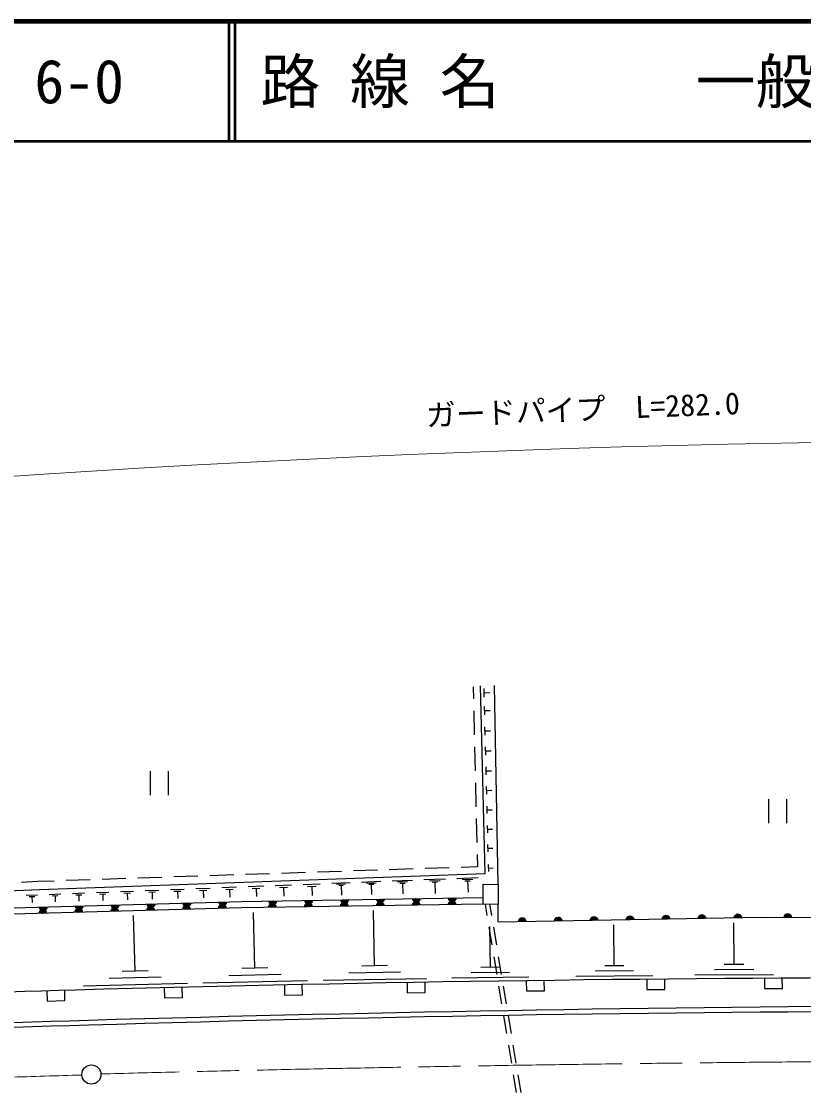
# Model space of a CAD drawing. Units: millimetres, scale not verified. Extents: x 40000 to 680000, y 20000 to 380000.
# Drawn here: x 160450 to 225735, y 290027 to 380000 of the extents above; entities that cross this region are included whole.
import ezdxf
from ezdxf.enums import TextEntityAlignment as Align

# ---------------------------------------------------------------- set-up
doc = ezdxf.new("R2010")
doc.units = ezdxf.units.MM
doc.header["$LTSCALE"] = 1000
doc.linetypes.add('CHAIN', pattern=[18.5, 12, -1.5, 3.5, -1.5])
for name, color, linetype, lineweight in [('M-BGD', 7, 'Continuous', 25), ('M-BMK', 2, 'CHAIN', 13), ('M-BMK-SRVR', 3, 'Continuous', 25), ('M-STR-HTXT', 7, 'Continuous', 13), ('M-STR-STRD', 7, 'Continuous', 25), ('M-TTL', 2, 'Continuous', 140), ('M-TTL-LINE', 7, 'Continuous', 50)]:
    doc.layers.add(name, color=color, linetype=linetype, lineweight=lineweight)
doc.layers.add('M-TTL-TXT', color=7, linetype='Continuous')
doc.styles.add('ＭＳ ゴシック', font='')
doc.styles.get('ＭＳ ゴシック').set_extended_font_data('MS Gothic')

msp = doc.modelspace()

# ---------------------------------------------------------------- linework, layer by layer
at = {"layer": 'M-BGD'}
for p, q in [((198154, 324427), (198179, 323401)), ((199082, 323567), (199063, 324280)), ((199072, 323923), (199548, 323935)), ((200253, 307915), (199948, 324517)), ((198202, 322401), (198250, 320401)), ((199120, 322074), (199101, 322786)), ((199111, 322430), (199586, 322442)), ((199163, 320388), (199145, 321083)), ((199154, 320736), (199617, 320748)), ((198273, 319402), (198320, 317402)), ((199205, 318721), (199188, 319398)), ((199197, 319059), (199648, 319071)), ((199247, 317071), (199231, 317730)), ((171192, 317376), (171192, 315376)), ((172692, 317376), (172692, 315376)), ((199239, 317401), (199678, 317412)), ((198344, 316402), (198391, 314403)), ((199289, 315439), (199273, 316080)), ((199281, 315760), (199709, 315770)), ((222819, 315019), (222819, 313019)), ((224319, 315019), (224319, 313019)), ((199330, 313824), (199314, 314448)), ((199322, 314136), (199738, 314146)), ((198415, 313403), (198462, 311404)), ((199371, 312226), (199356, 312833)), ((199363, 312529), (199768, 312539)), ((199411, 310644), (199396, 311234)), ((199404, 310939), (199797, 310949)), ((198486, 310404), (198510, 309377)), ((199454, 308977), (199439, 309567)), ((178164, 308697), (176165, 308630)), ((181162, 308797), (179163, 308730)), ((184161, 308897), (182162, 308830)), ((187159, 308998), (185160, 308931)), ((190157, 309098), (188158, 309031)), ((193155, 309198), (191157, 309131)), ((196154, 309298), (194155, 309232)), ((198510, 309377), (197153, 309332)), ((199446, 309272), (199840, 309282)), ((161815, 308150), (160451, 308082)), ((163172, 308195), (161815, 308150)), ((166171, 308296), (164172, 308229)), ((169169, 308396), (167170, 308329)), ((172167, 308496), (170168, 308429)), ((175166, 308596), (173167, 308530)), ((179381, 307735), (180669, 307785)), ((181630, 307823), (182994, 307877)), ((183954, 307915), (185397, 307972)), ((184322, 307737), (185044, 307765)), ((184683, 307751), (184713, 306981)), ((186355, 308010), (187880, 308070)), ((186740, 307923), (187503, 307953)), ((186935, 307829), (187316, 307844)), ((187125, 307836), (187157, 307023)), ((188837, 308107), (190445, 308171)), ((189243, 308016), (190047, 308048)), ((189448, 307917), (189851, 307933)), ((189649, 307925), (189683, 307067)), ((191401, 308209), (193097, 308275)), ((191829, 308112), (192677, 308146)), ((192046, 308008), (192470, 308024)), ((192258, 308016), (192293, 307112)), ((194051, 308313), (195836, 308384)), ((194502, 308212), (195395, 308247)), ((194730, 308101), (195176, 308119)), ((194953, 308110), (194991, 307158)), ((196788, 308411), (198574, 308481)), ((197239, 308309), (198132, 308344)), ((197467, 308199), (197913, 308217)), ((197690, 308208), (197728, 307255)), ((160839, 307003), (161777, 307040)), ((161078, 306888), (161547, 306906)), ((161313, 306897), (161333, 306397)), ((162759, 307079), (163731, 307117)), ((163007, 306959), (163493, 306978)), ((163250, 306969), (163270, 306450)), ((164713, 307156), (165719, 307196)), ((164970, 307032), (165473, 307052)), ((165221, 307042), (165242, 306505)), ((166701, 307235), (167743, 307276)), ((166967, 307106), (167488, 307126)), ((167227, 307116), (167249, 306560)), ((168724, 307314), (169803, 307357)), ((169000, 307181), (169539, 307202)), ((169269, 307192), (169292, 306617)), ((170784, 307396), (171899, 307439)), ((171068, 307258), (171626, 307280)), ((171347, 307269), (171370, 306674)), ((172879, 307478), (174032, 307524)), ((173173, 307336), (173749, 307359)), ((173461, 307347), (173486, 306733)), ((175012, 307562), (176202, 307609)), ((175316, 307415), (175911, 307439)), ((175613, 307427), (175638, 306792)), ((177182, 307648), (178411, 307696)), ((177496, 307496), (178110, 307520)), ((177803, 307508), (177829, 306853)), ((179710, 307576), (180354, 307601)), ((180032, 307588), (180059, 306902)), ((181978, 307655), (182660, 307682)), ((182319, 307668), (182348, 306941)), ((199335, 305321), (199182, 306251)), ((199714, 305318), (199561, 306248)), ((169925, 300671), (169806, 305302)), ((179927, 300917), (179825, 305572)), ((189931, 301108), (189846, 305719)), ((199743, 302854), (199499, 304334)), ((199592, 300975), (199554, 304403)), ((200122, 302852), (199877, 304332)), ((209943, 301107), (209905, 304535)), ((219946, 301215), (219921, 304709)), ((200151, 300387), (199906, 301867)), ((200530, 300385), (200285, 301865)), ((171010, 300699), (168840, 300643)), ((181018, 300941), (178836, 300892)), ((192103, 300571), (187780, 300492)), ((191012, 301128), (188850, 301088)), ((201203, 300564), (197989, 300528)), ((200395, 300983), (198788, 300966)), ((211554, 300696), (208340, 300660)), ((210746, 301116), (209139, 301098)), ((221587, 300790), (218312, 300766)), ((220765, 301221), (219127, 301209)), ((174297, 299625), (165613, 299401)), ((172111, 300148), (167769, 300036)), ((184317, 299849), (175589, 299656)), ((182122, 300383), (177758, 300286)), ((194275, 300035), (185629, 299876)), ((202815, 300153), (196387, 300082)), ((213166, 300285), (206738, 300214)), ((223228, 300366), (216677, 300318)), ((200558, 297921), (200314, 299401)), ((200937, 297919), (200693, 299399)), ((200966, 295454), (200721, 296934)), ((201345, 295452), (201100, 296932)), ((201374, 292988), (201129, 294468)), ((201752, 292986), (201508, 294466)), ((201781, 290521), (201537, 292001)), ((202160, 290519), (201915, 291999))]:
    msp.add_line(p, q, dxfattribs=at)
for points in [[(118478, 320791), (118896, 305649), (145263, 306798), (161944, 307490), (199158, 308815), (198758, 324497)], [(117710, 304398), (148659, 305646), (178853, 306481), (198985, 306827)], [(198980, 306253), (178817, 305957), (148633, 305105), (119309, 303912)], [(283591, 305080), (222257, 305149), (200258, 304768), (200240, 306243)], [(192645, 299708), (192660, 298854), (194160, 298880), (194145, 299734)], [(202592, 299863), (202603, 299009), (204103, 299029), (204092, 299883)], [(212658, 299983), (212666, 299129), (214167, 299143), (214158, 299997)], [(222472, 300064), (222477, 299209), (223978, 299219), (223972, 300073)], [(162553, 299014), (162579, 298160), (164078, 298204), (164053, 299058)], [(172354, 299279), (172375, 298425), (173875, 298462), (173854, 299316)], [(182394, 299510), (182412, 298656), (183912, 298687), (183894, 299541)]]:
    msp.add_lwpolyline(points, dxfattribs=at)
msp.add_lwpolyline([(198980, 306253), (198993, 307925), (200253, 307915), (200240, 306243)], close=True, dxfattribs=at)
for centre, radius, start, end in [((162255, 306076), 354, 190.3806, 352.78578), ((162255, 306076), 283, 192.60464, 350.56174), ((162255, 306076), 212, 196.35097, 346.81542), ((162255, 306076), 142, 204.0627, 339.10369), ((162255, 306076), 100, 214.38036, 328.78602), ((162255, 306076), 100, 214.38036, 328.78602), ((165254, 306159), 354, 190.3806, 352.78578), ((165254, 306159), 283, 192.60464, 350.56174), ((165254, 306159), 212, 196.35097, 346.81542), ((165254, 306159), 142, 204.0627, 339.10369), ((165254, 306159), 100, 214.38036, 328.78602), ((165254, 306159), 100, 214.38036, 328.78602), ((168225, 305604), 354, 10.41474, 172.81992), ((168253, 306242), 354, 190.3806, 352.78578), ((168253, 306242), 283, 192.60464, 350.56174), ((168253, 306242), 212, 196.35097, 346.81542), ((168253, 306242), 142, 204.0627, 339.10369), ((168253, 306242), 100, 214.38036, 328.78602), ((168253, 306242), 100, 214.38036, 328.78602), ((171224, 305688), 354, 10.41474, 172.81992), ((171252, 306325), 354, 190.3806, 352.78578), ((171224, 305688), 283, 12.63878, 170.59588), ((171252, 306325), 283, 192.60464, 350.56174), ((171252, 306325), 212, 196.35097, 346.81542), ((171252, 306325), 142, 204.0627, 339.10369), ((171252, 306325), 100, 214.38036, 328.78602), ((171252, 306325), 100, 214.38036, 328.78602), ((174222, 305773), 354, 10.41474, 172.81992), ((174251, 306408), 354, 190.3806, 352.78578), ((174222, 305773), 283, 12.63878, 170.59588), ((174251, 306408), 283, 192.60464, 350.56174), ((174222, 305773), 212, 16.38511, 166.84956), ((174251, 306408), 212, 196.35097, 346.81542), ((174222, 305773), 142, 24.09684, 159.13783), ((174251, 306408), 142, 204.0627, 339.10369), ((174251, 306408), 100, 214.38036, 328.78602), ((174251, 306408), 100, 214.38036, 328.78602), ((177221, 305858), 354, 10.41474, 172.81992), ((177250, 306491), 354, 190.3806, 352.78578), ((177221, 305858), 283, 12.63878, 170.59588), ((177250, 306491), 283, 192.60464, 350.56174), ((177221, 305858), 212, 16.38511, 166.84956), ((177250, 306491), 212, 196.35097, 346.81542), ((177221, 305858), 142, 24.09684, 159.13783), ((177250, 306491), 142, 204.0627, 339.10369), ((177221, 305858), 100, 34.4145, 148.82017), ((177221, 305858), 100, 34.4145, 148.82017), ((177250, 306491), 100, 214.38036, 328.78602), ((177250, 306491), 100, 214.38036, 328.78602), ((181401, 305941), 354, 9.63851, 172.04369), ((181419, 306579), 354, 189.78159, 352.18677), ((181401, 305941), 283, 11.86255, 169.81965), ((181419, 306579), 283, 192.00563, 349.96273), ((181401, 305941), 212, 15.60888, 166.07332), ((181419, 306579), 212, 195.75196, 346.2164), ((181401, 305941), 142, 23.32061, 158.36159), ((181419, 306579), 142, 203.46369, 338.50467), ((181401, 305941), 100, 33.63827, 148.04393), ((181401, 305941), 100, 33.63827, 148.04393), ((181419, 306579), 100, 213.78135, 328.18701), ((181419, 306579), 100, 213.78135, 328.18701), ((184400, 305985), 354, 9.63851, 172.04369), ((184419, 306631), 354, 189.78159, 352.18677), ((184400, 305985), 283, 11.86255, 169.81965), ((184419, 306631), 283, 192.00563, 349.96273), ((184400, 305985), 212, 15.60888, 166.07332), ((184419, 306631), 212, 195.75196, 346.2164), ((184400, 305985), 142, 23.32061, 158.36159), ((184419, 306631), 142, 203.46369, 338.50467), ((184400, 305985), 100, 33.63827, 148.04393), ((184400, 305985), 100, 33.63827, 148.04393), ((184419, 306631), 100, 213.78135, 328.18701), ((184419, 306631), 100, 213.78135, 328.18701), ((187400, 306029), 354, 9.63851, 172.04369), ((187418, 306682), 354, 189.78159, 352.18677), ((187400, 306029), 283, 11.86255, 169.81965), ((187418, 306682), 283, 192.00563, 349.96273), ((187400, 306029), 212, 15.60888, 166.07332), ((187418, 306682), 212, 195.75196, 346.2164), ((187400, 306029), 142, 23.32061, 158.36159), ((187418, 306682), 142, 203.46369, 338.50467), ((187400, 306029), 100, 33.63827, 148.04393), ((187400, 306029), 100, 33.63827, 148.04393), ((187418, 306682), 100, 213.78135, 328.18701), ((187418, 306682), 100, 213.78135, 328.18701), ((190400, 306073), 354, 9.63851, 172.04369), ((190418, 306734), 354, 189.78159, 352.18677), ((190400, 306073), 283, 11.86255, 169.81965), ((190418, 306734), 283, 192.00563, 349.96273), ((190400, 306073), 212, 15.60888, 166.07332), ((190418, 306734), 212, 195.75196, 346.2164), ((190400, 306073), 142, 23.32061, 158.36159), ((190418, 306734), 142, 203.46369, 338.50467), ((190400, 306073), 100, 33.63827, 148.04393), ((190400, 306073), 100, 33.63827, 148.04393), ((190418, 306734), 100, 213.78135, 328.18701), ((190418, 306734), 100, 213.78135, 328.18701), ((193399, 306117), 354, 9.63851, 172.04369), ((193417, 306785), 354, 189.78159, 352.18677), ((193399, 306117), 283, 11.86255, 169.81965), ((193417, 306785), 283, 192.00563, 349.96273), ((193399, 306117), 212, 15.60888, 166.07332), ((193417, 306785), 212, 195.75196, 346.2164), ((193399, 306117), 142, 23.32061, 158.36159), ((193417, 306785), 142, 203.46369, 338.50467), ((193399, 306117), 100, 33.63827, 148.04393), ((193399, 306117), 100, 33.63827, 148.04393), ((193417, 306785), 100, 213.78135, 328.18701), ((193417, 306785), 100, 213.78135, 328.18701), ((196399, 306161), 354, 9.63851, 172.04369), ((196417, 306837), 354, 189.78159, 352.18677), ((196399, 306161), 283, 11.86255, 169.81965), ((196417, 306837), 283, 192.00563, 349.96273), ((196399, 306161), 212, 15.60888, 166.07332), ((196417, 306837), 212, 195.75196, 346.2164), ((196399, 306161), 142, 23.32061, 158.36159), ((196417, 306837), 142, 203.46369, 338.50467), ((196399, 306161), 100, 33.63827, 148.04393), ((196399, 306161), 100, 33.63827, 148.04393), ((196417, 306837), 100, 213.78135, 328.18701), ((196417, 306837), 100, 213.78135, 328.18701), ((162227, 305434), 354, 10.41474, 172.81992), ((162227, 305434), 283, 12.63878, 170.59588), ((162227, 305434), 212, 16.38511, 166.84956), ((162227, 305434), 142, 24.09684, 159.13783), ((162227, 305434), 100, 34.4145, 148.82017), ((162227, 305434), 100, 34.4145, 148.82017), ((165226, 305519), 354, 10.41474, 172.81992), ((165226, 305519), 283, 12.63878, 170.59588), ((165226, 305519), 212, 16.38511, 166.84956), ((165226, 305519), 142, 24.09684, 159.13783), ((165226, 305519), 100, 34.4145, 148.82017), ((165226, 305519), 100, 34.4145, 148.82017), ((168225, 305604), 283, 12.63878, 170.59588), ((168225, 305604), 212, 16.38511, 166.84956), ((168225, 305604), 142, 24.09684, 159.13783), ((168225, 305604), 100, 34.4145, 148.82017), ((168225, 305604), 100, 34.4145, 148.82017), ((171224, 305688), 212, 16.38511, 166.84956), ((171224, 305688), 142, 24.09684, 159.13783), ((171224, 305688), 100, 34.4145, 148.82017), ((171224, 305688), 100, 34.4145, 148.82017), ((174222, 305773), 100, 34.4145, 148.82017), ((174222, 305773), 100, 34.4145, 148.82017), ((202259, 304749), 354, 9.78995, 172.19512), ((202259, 304749), 283, 12.01398, 169.97109), ((205259, 304801), 354, 9.78995, 172.19512), ((205259, 304801), 283, 12.01398, 169.97109), ((205259, 304801), 212, 15.76031, 166.22476), ((208258, 304853), 354, 9.78995, 172.19512), ((208258, 304853), 283, 12.01398, 169.97109), ((208258, 304853), 212, 15.76031, 166.22476), ((211258, 304905), 354, 9.78995, 172.19512), ((211258, 304905), 283, 12.01398, 169.97109), ((211258, 304905), 212, 15.76031, 166.22476), ((211258, 304905), 142, 23.47204, 158.51303), ((214258, 304957), 354, 9.78995, 172.19512), ((214258, 304957), 283, 12.01398, 169.97109), ((214258, 304957), 212, 15.76031, 166.22476), ((214258, 304957), 142, 23.47204, 158.51303), ((214258, 304957), 100, 33.7897, 148.19537), ((214258, 304957), 100, 33.7897, 148.19537), ((217257, 305009), 354, 9.78995, 172.19512), ((217257, 305009), 283, 12.01398, 169.97109), ((217257, 305009), 212, 15.76031, 166.22476), ((217257, 305009), 142, 23.47204, 158.51303), ((217257, 305009), 100, 33.7897, 148.19537), ((217257, 305009), 100, 33.7897, 148.19537), ((220257, 305061), 354, 9.78995, 172.19512), ((220257, 305061), 283, 12.01398, 169.97109), ((220257, 305061), 212, 15.76031, 166.22476), ((220257, 305061), 142, 23.47204, 158.51303), ((220257, 305061), 100, 33.7897, 148.19537), ((220257, 305061), 100, 33.7897, 148.19537), ((224424, 305093), 354, 8.73263, 171.13781), ((224424, 305093), 283, 10.95667, 168.91377), ((224424, 305093), 212, 14.703, 165.16744), ((224424, 305093), 142, 22.41472, 157.45571), ((224424, 305093), 100, 32.73239, 147.13805), ((224424, 305093), 100, 32.73239, 147.13805), ((202259, 304749), 212, 15.76031, 166.22476), ((202259, 304749), 142, 23.47204, 158.51303), ((202259, 304749), 100, 33.7897, 148.19537), ((202259, 304749), 100, 33.7897, 148.19537), ((205259, 304801), 142, 23.47204, 158.51303), ((205259, 304801), 100, 33.7897, 148.19537), ((205259, 304801), 100, 33.7897, 148.19537), ((208258, 304853), 142, 23.47204, 158.51303), ((208258, 304853), 100, 33.7897, 148.19537), ((208258, 304853), 100, 33.7897, 148.19537), ((211258, 304905), 100, 33.7897, 148.19537), ((211258, 304905), 100, 33.7897, 148.19537), ((239917, -2414414), 2714534, 89.9905, 91.58223), ((250893, -2679046), 2979370, 91.65272, 92.52539)]:
    msp.add_arc(centre, radius, start, end, dxfattribs=at)
at = {"layer": 'M-BMK'}
for centre, radius, start, end in [((252422, -2951097), 3244294, 89.75838, 91.50734), ((255540, -2829373), 3122655, 91.65264, 93.46498)]:
    msp.add_arc(centre, radius, start, end, dxfattribs=at)
at = {"layer": 'M-BMK-SRVR'}
msp.add_circle((166282, 292028), 800, dxfattribs=at)
at = {"layer": 'M-STR-HTXT'}
msp.add_arc((251081, -1029285), 1374337, 85.95987, 97.78899, dxfattribs=at)
at = {"layer": 'M-STR-STRD'}
for centre, radius, start, end in [((254776, -2759850), 3057682, 90.26154, 91.66284), ((243282, -2258200), 2555515, 90.05527, 91.73162), ((266684, -3112008), 3410038, 91.69114, 93.37825), ((266684, -3112008), 3409641, 91.69114, 93.37825)]:
    msp.add_arc(centre, radius, start, end, dxfattribs=at)
at = {"layer": 'M-TTL'}
msp.add_line((680000, 380000), (40000, 380000), dxfattribs=at)
at = {"layer": 'M-TTL-LINE'}
for p, q in [((177750, 380000), (177750, 370000)), ((178250, 380000), (178250, 370000)), ((40000, 370000), (680000, 370000))]:
    msp.add_line(p, q, dxfattribs=at)

# ---------------------------------------------------------------- texts
at = {"layer": 'M-STR-HTXT', "style": 'ＭＳ ゴシック'}
msp.add_text('ガードパイプ  L=282.0', height=1833, rotation=2.237, dxfattribs=at).set_placement((207377, 346147), align=Align.BOTTOM_CENTER)
at = {"layer": 'M-TTL-TXT', "style": 'ＭＳ ゴシック'}
for s, p in [('路 線 名', (180380, 375000)), ('一般県道\u3000大海秋穂二島線', (216734, 375000)), ('6-0', (161521, 375000))]:
    msp.add_text(s, height=3666, dxfattribs=at).set_placement(p, align=Align.MIDDLE_LEFT)

doc.saveas('drawing.dxf')
